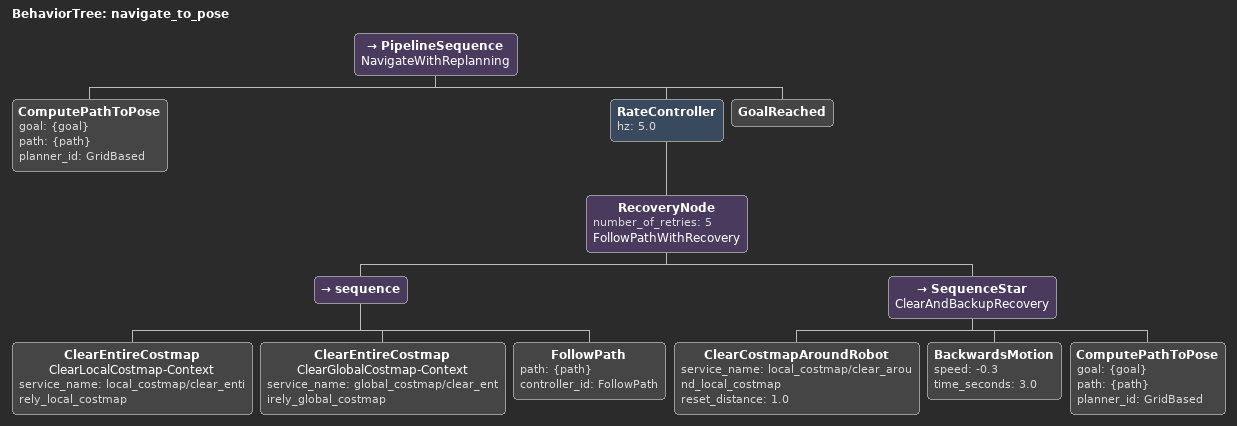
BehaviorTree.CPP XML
<root main_tree_to_execute="navigate_to_pose">
  <BehaviorTree ID="navigate_to_pose">

    <PipelineSequence name="NavigateWithReplanning">

      <!-- Get a valid path -->
      <ComputePathToPose goal="{goal}" path="{path}" planner_id="GridBased"/>

      <!-- Start moving -->
      <RateController hz="5.0">
        <RecoveryNode number_of_retries="5" name="FollowPathWithRecovery">
        <sequence>
        <ClearEntireCostmap name="ClearLocalCostmap-Context" service_name="local_costmap/clear_entirely_local_costmap"/>
        <ClearEntireCostmap name="ClearGlobalCostmap-Context" service_name="global_costmap/clear_entirely_global_costmap"/>
        <FollowPath path="{path}" controller_id="FollowPath"/>

        </sequence>
        <!-- Recovery sequence -->
        <SequenceStar name="ClearAndBackupRecovery">
            <!-- First clear costmap around robot -->
            <ClearCostmapAroundRobot service_name="local_costmap/clear_around_local_costmap" reset_distance="1.0"/>
            <!-- Try backing up a little -->
            <BackwardsMotion speed="-0.3" time_seconds="3.0"/>
            <!-- Recompute the path -->
            <ComputePathToPose goal="{goal}" path="{path}" planner_id="GridBased"/>
        </SequenceStar>

      </RecoveryNode>

      </RateController>

      <!-- Goal checking (moved inside) -->
      <GoalReached/>

    </PipelineSequence>

  </BehaviorTree>
</root>
